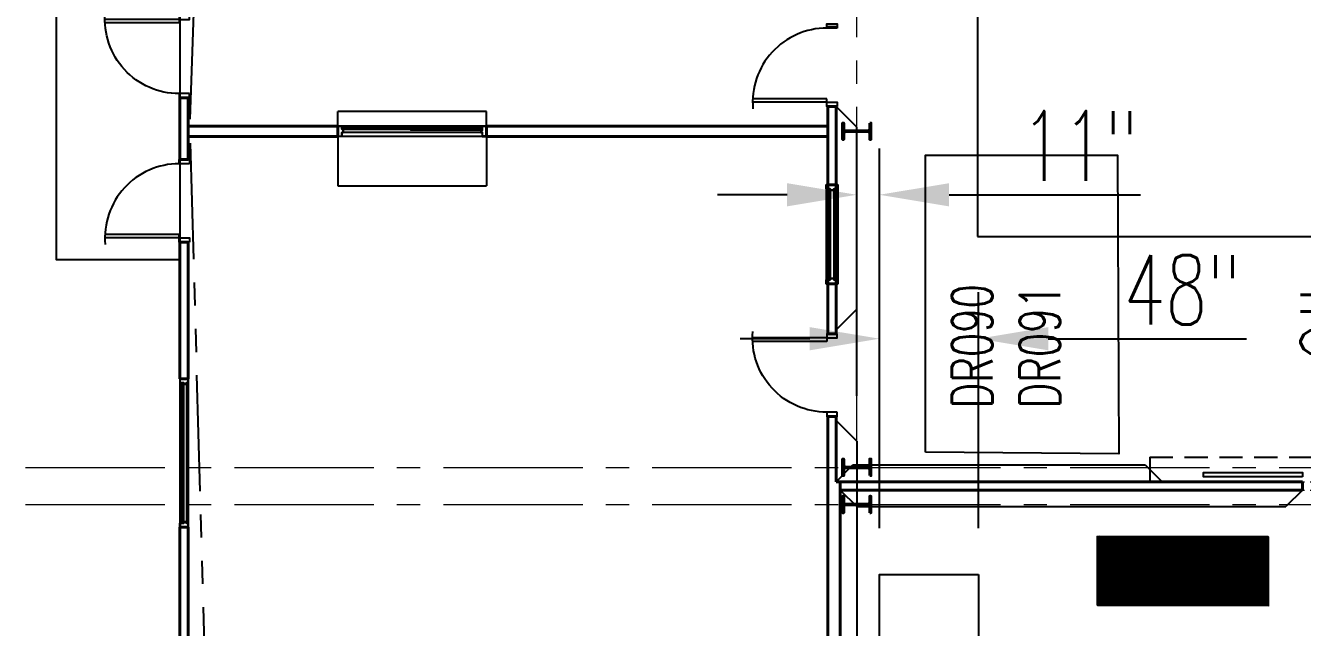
# Model space of a CAD drawing. Header units: inches. Extents: x -1028 to 37906, y -2339 to 19896.
# Drawn here: x 1014 to 1633, y 3352 to 3644 of the extents above; entities that cross this region are included whole.
import ezdxf

# ---------------------------------------------------------------- set-up
doc = ezdxf.new("R2010")
doc.units = ezdxf.units.IN
doc.header["$LTSCALE"] = 90
doc.header["$MEASUREMENT"] = 0
for name, pattern in [('CENTER2', [1.125, 0.75, -0.125, 0.125, -0.125]), ('PHANTOM2', [1.25, 0.625, -0.125, 0.125, -0.125, 0.125, -0.125]), ('X02461AFP1$0$HIDDEN2', [0.1875, 0.125, -0.0625]), ('X02461AFP1$0$HIDDEN4', [0.09375, 0.0625, -0.03125])]:
    doc.linetypes.add(name, pattern=pattern)
doc.layers.add('FDIM', color=2, linetype='Continuous')
doc.layers.add('RACKING', color=5, linetype='Continuous')
for name, color, linetype, lineweight in [('X02461AFP1$0$UCB', 1, 'Continuous', 25), ('X02461AFP1$0$UCENTER', 9, 'CENTER2', 13), ('X02461AFP1$0$UCNT', 4, 'Continuous', 25), ('X02461AFP1$0$UCOLS', 6, 'Continuous', 40), ('X02461AFP1$0$UDR', 1, 'Continuous', 25), ('X02461AFP1$0$UFUT_WALL', 9, 'X02461AFP1$0$HIDDEN4', 13), ('X02461AFP1$0$USTC', 4, 'Continuous', 25), ('X02461AFP1$0$UWI1', 6, 'Continuous', 40), ('X02461AFP1$0$UWI2', 6, 'Continuous', 40), ('X02461AFP1$0$UWI2J', 6, 'Continuous', 40), ('X02461AFP1$0$UWIN_GL', 2, 'Continuous', 25), ('X02461AFP1$0$UWINJ', 4, 'Continuous', 25), ('X02461AFP1$0$UWS1', 6, 'Continuous', 40), ('X02461AFP1$0$UXBRACE', 2, 'PHANTOM2', 25)]:
    doc.layers.add(name, color=color, linetype=linetype, lineweight=lineweight)
doc.styles.add('2thirds', font='romans.shx', dxfattribs={"width": 0.7})
doc.dimstyles.new('2tfrac16', dxfattribs={"dimscale": 360, "dimtxt": 0.0938, "dimasz": 0.0938, "dimexe": 0.0625, "dimexo": 0.0625, "dimgap": 0.01, "dimtad": 1, "dimdec": 4, "dimzin": 1, "dimdsep": 46, "dimlunit": 5, "dimtxsty": '2thirds', "dimcen": 0.09, "dimclrd": 256, "dimclre": 256, "dimclrt": 256, "dimadec": 0, "dimazin": 0, "dimtfac": 0.75, "dimtdec": 4, "dimtofl": 0, "dimtmove": 0, "dimatfit": 0, "dimfxl": 1, "dimfrac": 2, "dimtolj": 1, "dimtzin": 0, "dimarcsym": 0})

# ---------------------------------------------------------------- blocks, each defined once
blk = doc.blocks.new('X02461AFP1$0$30DRM')
for p, q in [((2, 2.5), (2, 38.5)), ((3.75, 2.5), (3.75, 38.43)), ((2, 2.5), (3.75, 2.5)), ((3.75, 2.5), (3.75, 2.5))]:
    blk.add_line(p, q)
for points in [[(0, -2.5), (0, 2.5), (2, 2.5), (2, -2.5)], [(38, -2.5), (38, 2.5), (40, 2.5), (40, -2.5)]]:
    blk.add_lwpolyline(points, close=True)
blk.add_arc((2, 2.5), 36, 0, 95)
blk = doc.blocks.new('BAY')
blk.add_lwpolyline([(1, 1), (1, 0), (0, 0), (0, 1)], close=True)
blk = doc.blocks.new('*D168')
at = {"layer": 'Defpoints', "color": 0}
for p in [(1475.98, 3492.38), (1427.98, 3377.99), (1475.98, 3377.99)]:
    blk.add_point(p, dxfattribs=at)
at = {"layer": 'FDIM', "lineweight": -2}
for p, q in [((1427.98, 3400.49), (1427.98, 3514.88)), ((1475.98, 3400.49), (1475.98, 3514.88)), ((1394.21, 3492.38), (1360.44, 3492.38)), ((1509.75, 3492.38), (1605.87, 3492.38))]:
    blk.add_line(p, q, dxfattribs=at)
at = {"layer": 'FDIM'}
for points in [[(1394.21, 3498), (1394.21, 3486.75), (1427.98, 3492.38)], [(1509.75, 3498), (1509.75, 3486.75), (1475.98, 3492.38)]]:
    blk.add_solid(points, dxfattribs=at)
at = {"layer": 'FDIM', "insert": (1574.69, 3516.08), "char_height": 33.768, "attachment_point": 5, "style": '2thirds'}
blk.add_mtext('\\A1;48"', dxfattribs=at)
blk = doc.blocks.new('*D169')
at = {"layer": 'Defpoints', "color": 0}
for p in [(1427.98, 3562.17), (1416.98, 3455.05), (1427.98, 3411.49)]:
    blk.add_point(p, dxfattribs=at)
at = {"layer": 'FDIM', "lineweight": -2}
for p, q in [((1416.98, 3477.55), (1416.98, 3584.67)), ((1427.98, 3433.99), (1427.98, 3584.67)), ((1383.21, 3562.17), (1349.44, 3562.17)), ((1461.75, 3562.17), (1554.49, 3562.17))]:
    blk.add_line(p, q, dxfattribs=at)
at = {"layer": 'FDIM'}
for points in [[(1383.21, 3567.8), (1383.21, 3556.54), (1416.98, 3562.17)], [(1461.75, 3567.8), (1461.75, 3556.54), (1427.98, 3562.17)]]:
    blk.add_solid(points, dxfattribs=at)
at = {"layer": 'FDIM', "insert": (1525, 3585.87), "char_height": 33.768, "attachment_point": 5, "style": '2thirds'}
blk.add_mtext('\\A1;11"', dxfattribs=at)
blk = doc.blocks.new('*D172')
at = {"layer": 'Defpoints', "color": 0}
for p in [(1672.55, 3411.99), (1769.98, 3411.99), (1769.98, 3402.99)]:
    blk.add_point(p, dxfattribs=at)
at = {"layer": 'FDIM', "lineweight": -2}
for p, q in [((1672.55, 3445.75), (1672.55, 3519.36)), ((1747.48, 3411.99), (1650.05, 3411.99)), ((1747.48, 3402.99), (1650.05, 3402.99)), ((1672.55, 3369.23), (1672.55, 3335.46))]:
    blk.add_line(p, q, dxfattribs=at)
at = {"layer": 'FDIM'}
for points in [[(1666.92, 3445.75), (1678.17, 3445.75), (1672.55, 3411.99)], [(1666.92, 3369.23), (1678.17, 3369.23), (1672.55, 3402.99)]]:
    blk.add_solid(points, dxfattribs=at)
at = {"layer": 'FDIM', "insert": (1648.85, 3499.44), "char_height": 33.768, "attachment_point": 5, "rotation": 90, "style": '2thirds'}
blk.add_mtext('\\A1;9"', dxfattribs=at)

msp = doc.modelspace()

# ---------------------------------------------------------------- hatches: boundary and pattern name
h = msp.add_hatch()
h.set_pattern_fill('ANSI31', color=256, scale=0.625, angle=180, style=0)
h.set_pattern_definition([(225, (2687.201475, 3897.212885), (0.0552427173, -0.0552427173), [])])
h.paths.add_polyline_path([(1533.545297, 3362.94343), (1616.680742, 3362.94343), (1616.680742, 3396.577571), (1533.545297, 3396.577571)])
h.paths.add_polyline_path([(1564.665063, 3384.617283), (1564.665063, 3372.533949), (1583.415063, 3372.533949), (1583.415063, 3384.617283)], flags=24)

# ---------------------------------------------------------------- linework, layer by layer
for p, q in [((1475.538227, 3785.719707), (1475.538227, 3541.872902)), ((1475.538227, 3541.872902), (1684.451551, 3541.872902))]:
    msp.add_line(p, q)
msp.add_lwpolyline([(1450.322132, 3437.436883), (1450.322132, 3581.400791), (1543.422998, 3581.400791), (1543.978761, 3436.572102)], close=True)
at = {"layer": 'X02461AFP1$0$UCB', "linetype": 'Continuous'}
for p, q in [((1416.978386, 3594.948849), (1406.978386, 3605.005667)), ((1416.978386, 3506.728871), (1406.978386, 3496.728871)), ((1416.978386, 3442.72882), (1406.978386, 3452.72882)), ((1406.978386, 3422.985913), (1414.978386, 3430.985913))]:
    msp.add_line(p, q, dxfattribs=at)
at = {"layer": 'X02461AFP1$0$UCB'}
for p, q in [((1416.978386, 3464.743343), (1416.978386, 3594.948849)), ((1416.978386, 3442.72882), (1416.978386, 2016.976874)), ((1556.978386, 3430.985913), (1414.978386, 3430.985913)), ((1556.978386, 3430.985913), (1564.978386, 3422.985913)), ((1408.978386, 3418.985913), (1416.978386, 3410.985913)), ((1632.978386, 3418.985913), (1624.978386, 3410.985913)), ((1416.978386, 3410.985913), (1624.978386, 3410.985913)), ((1416.978386, 3399.743291), (1416.978386, 3293.981311))]:
    msp.add_line(p, q, dxfattribs=at)
at = {"layer": 'X02461AFP1$0$UCENTER'}
for p, q in [((1416.978386, -1727.709065), (1416.978386, 4853.515788)), ((1014.154905, 3429.985913), (4031.200625, 3429.985913)), ((1014.154905, 3411.985913), (4031.200625, 3411.985913))]:
    msp.add_line(p, q, dxfattribs=at)
at = {"layer": 'X02461AFP1$0$UCNT'}
for p, q in [((1237.489637, 3602.478972), (1165.489624, 3602.478971)), ((1165.489637, 3595.416472), (1165.489637, 3602.478972)), ((1237.489637, 3595.478972), (1237.489637, 3602.478972)), ((1165.489637, 3590.478972), (1165.489637, 3566.478972)), ((1237.489637, 3590.478972), (1237.489637, 3566.478972)), ((1165.489637, 3566.478972), (1237.489637, 3566.478972))]:
    msp.add_line(p, q, dxfattribs=at)
at = {"layer": 'X02461AFP1$0$UCOLS'}
for points in [[(1423.278386, 3596.976472), (1423.808386, 3596.976472), (1423.808386, 3588.981472), (1423.278386, 3588.981472), (1423.278386, 3592.043972, 0.4142135624), (1422.495886, 3592.826472), (1411.460886, 3592.826472, 0.4142135624), (1410.678386, 3592.043972), (1410.678386, 3588.981472), (1410.148386, 3588.981472), (1410.148386, 3596.976472), (1410.678386, 3596.976472), (1410.678386, 3593.913972, 0.4142135624), (1411.460886, 3593.131472), (1422.495886, 3593.131472, 0.4142135624), (1423.278386, 3593.913972)], [(1423.278386, 3425.988413), (1423.808386, 3425.988413), (1423.808386, 3433.983413), (1423.278386, 3433.983413), (1423.278386, 3430.920913, -0.4142135624), (1422.495886, 3430.138413), (1411.460886, 3430.138413, -0.4142135624), (1410.678386, 3430.920913), (1410.678386, 3433.983413), (1410.148386, 3433.983413), (1410.148386, 3425.988413), (1410.678386, 3425.988413), (1410.678386, 3429.050913, -0.4142135624), (1411.460886, 3429.833413), (1422.495886, 3429.833413, -0.4142135624), (1423.278386, 3429.050913)], [(1423.278386, 3407.988413), (1423.808386, 3407.988413), (1423.808386, 3415.983413), (1423.278386, 3415.983413), (1423.278386, 3412.920913, -0.4142135624), (1422.495886, 3412.138413), (1411.460886, 3412.138413, -0.4142135624), (1410.678386, 3412.920913), (1410.678386, 3415.983413), (1410.148386, 3415.983413), (1410.148386, 3407.988413), (1410.678386, 3407.988413), (1410.678386, 3411.050913, -0.4142135624), (1411.460886, 3411.833413), (1422.495886, 3411.833413, -0.4142135624), (1423.278386, 3411.050913)]]:
    msp.add_lwpolyline(points, format="xyb", close=True, dxfattribs=at)
at = {"layer": 'X02461AFP1$0$UDR', "linetype": 'X02461AFP1$0$HIDDEN2'}
for q in [(1796.978493, 3434.985913), (1558.978386, 3422.985913)]:
    msp.add_line((1558.978386, 3434.985913), q, dxfattribs=at)
at = {"layer": 'X02461AFP1$0$UDR'}
msp.add_lwpolyline([(1632.978386, 3425.447066), (1584.978444, 3425.446851), (1584.978439, 3427.446851), (1632.978382, 3427.447066)], close=True, dxfattribs=at)
at = {"layer": 'X02461AFP1$0$UFUT_WALL'}
for p, q in [((1408.978386, 3422.985913), (2577.228386, 3422.985913)), ((1408.978386, 3418.985913), (2577.228386, 3418.985913))]:
    msp.add_line(p, q, dxfattribs=at)
at = {"layer": 'X02461AFP1$0$USTC'}
msp.add_lwpolyline([(1089.073978, 3655.228972), (1029.073978, 3655.228972), (1029.073978, 3530.728972), (1089.073978, 3530.728972)], close=True, dxfattribs=at)
at = {"layer": 'X02461AFP1$0$UWI1'}
for p, q in [((1088.989636, 3609.228972), (1088.989636, 3579.227786)), ((1092.989636, 3609.228972), (1092.989636, 3579.227786)), ((1402.978386, 3605.005667), (1402.978386, 3494.728871)), ((1406.978386, 3605.005667), (1406.978386, 3494.728871)), ((1088.989637, 3539.227786), (1088.989637, 3472.977573)), ((1092.989637, 3539.227786), (1092.989637, 3472.977506)), ((1092.989637, 3472.97776), (1088.989637, 3472.97776)), ((1402.978386, 3454.728871), (1402.978386, 3301.716495)), ((1406.978386, 3454.728871), (1406.978386, 3422.985913)), ((1406.978386, 3440.257037), (1406.978386, 3422.985913)), ((1408.978386, 3422.985913), (1406.978386, 3422.985913)), ((1408.978386, 3422.985913), (1408.978386, 2008.976874)), ((1408.978386, 3422.985913), (1632.978386, 3422.985913)), ((1408.978386, 3418.985913), (1632.978386, 3418.985913)), ((1088.989637, 3400.977996), (1088.989637, 3280.985913)), ((1092.989637, 3400.97776), (1088.989637, 3400.97776)), ((1092.989637, 3400.978063), (1092.989637, 3284.985913))]:
    msp.add_line(p, q, dxfattribs=at)
at = {"layer": 'X02461AFP1$0$UWI2'}
msp.add_line((1632.978386, 3422.985913), (1632.978386, 3418.985913), dxfattribs=at)
msp.add_line((1632.978386, 3422.985913), (1632.978386, 3418.985913), dxfattribs=at)
at = {"layer": 'X02461AFP1$0$UWI2J'}
for p, q in [((1407.45088, 3643.496864), (1402.450878, 3643.496864)), ((1406.978386, 3605.005667), (1402.978386, 3605.005667)), ((1407.517148, 3566.978897), (1402.517148, 3566.978897)), ((1407.51715, 3518.978897), (1402.517148, 3518.978897)), ((1407.458473, 3494.728871), (1402.458472, 3494.728871)), ((1407.458473, 3454.728871), (1402.458472, 3454.728871))]:
    msp.add_line(p, q, dxfattribs=at)
at = {"layer": 'X02461AFP1$0$UWIN_GL', "color": 8, "lineweight": 13}
for p, q in [((1202.239637, 3594.353972), (1167.739637, 3594.353972)), ((1202.239637, 3594.103972), (1167.739637, 3594.103972)), ((1235.239637, 3593.916472), (1200.739637, 3593.916472)), ((1235.239637, 3593.666472), (1200.739637, 3593.666472)), ((1406.054187, 3564.728897), (1406.054186, 3521.228871)), ((1406.304187, 3564.728897), (1406.304186, 3521.228871)), ((1090.552136, 3470.727786), (1090.552137, 3403.22776)), ((1090.802136, 3470.727786), (1090.802137, 3403.22776))]:
    msp.add_line(p, q, dxfattribs=at)
at = {"layer": 'X02461AFP1$0$UWIN_GL'}
for p, q in [((1405.991686, 3521.228871), (1405.991687, 3564.728897)), ((1405.991687, 3564.728897), (1406.366687, 3564.728897)), ((1406.366687, 3564.728897), (1406.366686, 3521.228871)), ((1405.991686, 3521.228871), (1406.366686, 3521.228871)), ((1090.864636, 3470.727786), (1090.489636, 3470.727786)), ((1090.489636, 3470.727786), (1090.489637, 3403.22776)), ((1090.864637, 3403.22776), (1090.864636, 3470.727786)), ((1090.864637, 3403.22776), (1090.489637, 3403.22776))]:
    msp.add_line(p, q, dxfattribs=at)
for points in [[(1167.739637, 3594.041472), (1202.239637, 3594.041472), (1202.239637, 3594.416472), (1167.739637, 3594.416472)], [(1235.239637, 3593.978972), (1200.739637, 3593.978972), (1200.739637, 3593.603972), (1235.239637, 3593.603972)]]:
    msp.add_lwpolyline(points, close=True, dxfattribs=at)
at = {"layer": 'X02461AFP1$0$UWINJ'}
for p, q in [((1235.489637, 3595.478972), (1167.489637, 3595.478972)), ((1235.489637, 3590.478972), (1167.489637, 3590.478972)), ((1234.864637, 3594.603972), (1168.114637, 3594.603972)), ((1234.864637, 3592.353972), (1168.114637, 3592.353972)), ((1402.230113, 3564.978897), (1402.230112, 3519.979047)), ((1404.042613, 3564.978897), (1404.042612, 3521.603871)), ((1406.991687, 3564.978897), (1406.991686, 3521.603871)), ((1407.866687, 3564.978897), (1407.866686, 3520.978871)), ((1088.989636, 3470.977786), (1088.989637, 3402.97776)), ((1089.864636, 3470.977786), (1089.864637, 3403.60276)), ((1092.114636, 3470.977786), (1092.114637, 3403.60276)), ((1092.989636, 3470.977786), (1092.989637, 3402.97776))]:
    msp.add_line(p, q, dxfattribs=at)
for points in [[(1167.489637, 3594.416472), (1167.489637, 3594.041472), (1168.114637, 3594.041472), (1168.114637, 3592.353972), (1167.489637, 3592.353972), (1167.489637, 3590.478972), (1165.489637, 3590.478972), (1165.489637, 3591.016009), (1165.552137, 3591.016009), (1165.552137, 3590.541472), (1167.427137, 3590.541472), (1167.427137, 3592.416472), (1168.052137, 3592.416472), (1168.052137, 3593.978972), (1167.427137, 3593.978972), (1167.427137, 3595.416472), (1165.552137, 3595.416472), (1165.552137, 3594.941935), (1165.489637, 3594.941935), (1165.489637, 3595.478972), (1167.489637, 3595.478972), (1167.489637, 3594.603972), (1168.114637, 3594.603972), (1168.114637, 3594.416472)], [(1235.489637, 3593.978972), (1235.489637, 3593.603972), (1234.864637, 3593.603972), (1234.864637, 3592.353972), (1235.489637, 3592.353972), (1235.489637, 3590.478972), (1237.489637, 3590.478972), (1237.489637, 3591.016009), (1237.427137, 3591.016009), (1237.427137, 3590.541472), (1235.552137, 3590.541472), (1235.552137, 3592.416472), (1234.927137, 3592.416472), (1234.927137, 3593.541472), (1235.552137, 3593.541472), (1235.552137, 3595.416472), (1237.427137, 3595.416472), (1237.427137, 3594.941935), (1237.489637, 3594.941935), (1237.489637, 3595.478972), (1235.489637, 3595.478972), (1235.489637, 3594.603972), (1234.864637, 3594.603972), (1234.864637, 3593.978972)], [(1167.489637, 3594.478972), (1168.052137, 3594.478972), (1168.052137, 3594.541472), (1167.489637, 3594.541472)], [(1235.489637, 3594.041472), (1234.927137, 3594.041472), (1234.927137, 3594.541472), (1235.489637, 3594.541472)], [(1406.366687, 3564.978897), (1405.991687, 3564.978897), (1405.991687, 3564.353897), (1404.042613, 3564.353897), (1404.042613, 3564.978897), (1402.167613, 3564.978897), (1402.167613, 3566.978897), (1402.70465, 3566.978897), (1402.70465, 3566.916397), (1402.230113, 3566.916397), (1402.230113, 3565.041397), (1404.105113, 3565.041397), (1404.105113, 3564.416397), (1405.929187, 3564.416397), (1405.929187, 3565.041397), (1407.804187, 3565.041397), (1407.804187, 3566.916397), (1407.32965, 3566.916397), (1407.32965, 3566.978897), (1407.866687, 3566.978897), (1407.866687, 3564.978897), (1406.991687, 3564.978897), (1406.991687, 3564.353897), (1406.366687, 3564.353897)], [(1406.429187, 3564.978897), (1406.429187, 3564.416397), (1406.929187, 3564.416397), (1406.929187, 3564.978897)], [(1406.366686, 3520.978871), (1405.991686, 3520.978871), (1405.991686, 3521.603871), (1404.042612, 3521.603871), (1404.042612, 3520.978871), (1402.167612, 3520.978871), (1402.167612, 3518.978871), (1402.704649, 3518.978871), (1402.704649, 3519.041371), (1402.230112, 3519.041371), (1402.230112, 3520.916371), (1404.105112, 3520.916371), (1404.105112, 3521.541371), (1405.929186, 3521.541371), (1405.929186, 3520.916371), (1407.804186, 3520.916371), (1407.804186, 3519.041371), (1407.329649, 3519.041371), (1407.329649, 3518.978871), (1407.866686, 3518.978871), (1407.866686, 3520.978871), (1406.991686, 3520.978871), (1406.991686, 3521.603871), (1406.366686, 3521.603871)], [(1406.429186, 3520.978871), (1406.429186, 3521.541371), (1406.929186, 3521.541371), (1406.929186, 3520.978871)], [(1090.489636, 3470.977786), (1090.864636, 3470.977786), (1090.864636, 3470.352786), (1092.114636, 3470.352786), (1092.114636, 3470.977786), (1092.989636, 3470.977786), (1092.989636, 3472.977786), (1092.452599, 3472.977786), (1092.452599, 3472.915286), (1092.927136, 3472.915286), (1092.927136, 3471.040286), (1092.052136, 3471.040286), (1092.052136, 3470.415286), (1090.927136, 3470.415286), (1090.927136, 3471.040286), (1089.052136, 3471.040286), (1089.052136, 3472.915286), (1089.526673, 3472.915286), (1089.526673, 3472.977786), (1088.989636, 3472.977786), (1088.989636, 3470.977786), (1089.864636, 3470.977786), (1089.864636, 3470.352786), (1090.489636, 3470.352786)], [(1090.427136, 3470.977786), (1090.427136, 3470.415286), (1089.927136, 3470.415286), (1089.927136, 3470.977786)], [(1090.489637, 3402.97776), (1090.864637, 3402.97776), (1090.864637, 3403.60276), (1092.114637, 3403.60276), (1092.114637, 3402.97776), (1092.989637, 3402.97776), (1092.989637, 3400.97776), (1092.452601, 3400.97776), (1092.452601, 3401.04026), (1092.927137, 3401.04026), (1092.927137, 3402.91526), (1092.052137, 3402.91526), (1092.052137, 3403.54026), (1090.927137, 3403.54026), (1090.927137, 3402.91526), (1089.052137, 3402.91526), (1089.052137, 3401.04026), (1089.526674, 3401.04026), (1089.526674, 3400.97776), (1088.989637, 3400.97776), (1088.989637, 3402.97776), (1089.864637, 3402.97776), (1089.864637, 3403.60276), (1090.489637, 3403.60276)], [(1090.427137, 3402.97776), (1090.427137, 3403.54026), (1089.927137, 3403.54026), (1089.927137, 3402.97776)]]:
    msp.add_lwpolyline(points, close=True, dxfattribs=at)
at = {"layer": 'X02461AFP1$0$UWS1'}
for p, q in [((1092.989637, 3609.228972), (1088.989637, 3609.228972)), ((1165.489637, 3595.478972), (1092.989636, 3595.478972)), ((1165.489637, 3595.478972), (1165.489637, 3590.478972)), ((1402.978386, 3595.478972), (1237.489637, 3595.478972)), ((1237.489637, 3595.478972), (1237.489637, 3590.478972)), ((1165.489637, 3590.478972), (1092.989636, 3590.478972)), ((1402.978386, 3590.478972), (1237.489637, 3590.478972)), ((1092.989637, 3579.227786), (1088.989637, 3579.227786)), ((1092.989637, 3539.227786), (1088.989637, 3539.227786))]:
    msp.add_line(p, q, dxfattribs=at)
at = {"layer": 'X02461AFP1$0$UXBRACE'}
for p, q in [((1093.989636, 3598.833592), (1101.989636, 3831.877714)), ((1093.989636, 3587.124352), (1101.989636, 3295.401674))]:
    msp.add_line(p, q, dxfattribs=at)

# ---------------------------------------------------------------- block references
at = {"layer": 'RACKING', "xscale": 48, "yscale": 61, "zscale": 48}
msp.add_blockref('BAY', (1427.978386, 3316.994952), dxfattribs=at)
at = {"layer": 'X02461AFP1$0$UDR', "xscale": -1, "rotation": 90}
for p in [(1091.114637, 3649.228972), (1404.958472, 3494.728846)]:
    msp.add_blockref('X02461AFP1$0$30DRM', p, dxfattribs=at)
at = {"layer": 'X02461AFP1$0$UDR', "rotation": 90}
for p in [(1405.020436, 3605.005693), (1091.114637, 3539.227786)]:
    msp.add_blockref('X02461AFP1$0$30DRM', p, dxfattribs=at)

# ---------------------------------------------------------------- texts
at = {"insert": (1463.017697, 3458.608025), "char_height": 19.6975909, "width": 118.55850145, "attachment_point": 1, "rotation": 90, "style": '2thirds'}
msp.add_mtext('DR090\\PDR091', dxfattribs=at)

# ---------------------------------------------------------------- dimensions: what is measured, and where the dimension line sits
at = {"layer": 'FDIM'}
for base, p1, p2, picture, middle in [((1427.978386, 3562.167552), (1416.978386, 3455.05433), (1427.978386, 3411.494952), '*D169', (1525.003186, 3585.867552)), ((1475.978386, 3492.375675), (1427.978386, 3377.994952), (1475.978386, 3377.994952), '*D168', (1574.691586, 3516.075675))]:
    dim = msp.add_linear_dim(base=base, p1=p1, p2=p2, dimstyle='2tfrac16', override={"dimpost": '"'}, dxfattribs=at)
    dim.commit()
    dim.dimension.update_dxf_attribs({"geometry": picture, "text_midpoint": middle})
dim = msp.add_linear_dim(base=(1672.545338, 3411.985913), p1=(1769.978386, 3402.994952), p2=(1769.978386, 3411.985913), angle=90, dimstyle='2tfrac16', override={"dimpost": '"'}, dxfattribs=at)
dim.commit()
dim.dimension.update_dxf_attribs({"geometry": '*D172', "text_midpoint": (1648.845338, 3499.443113)})

doc.saveas('drawing.dxf')
